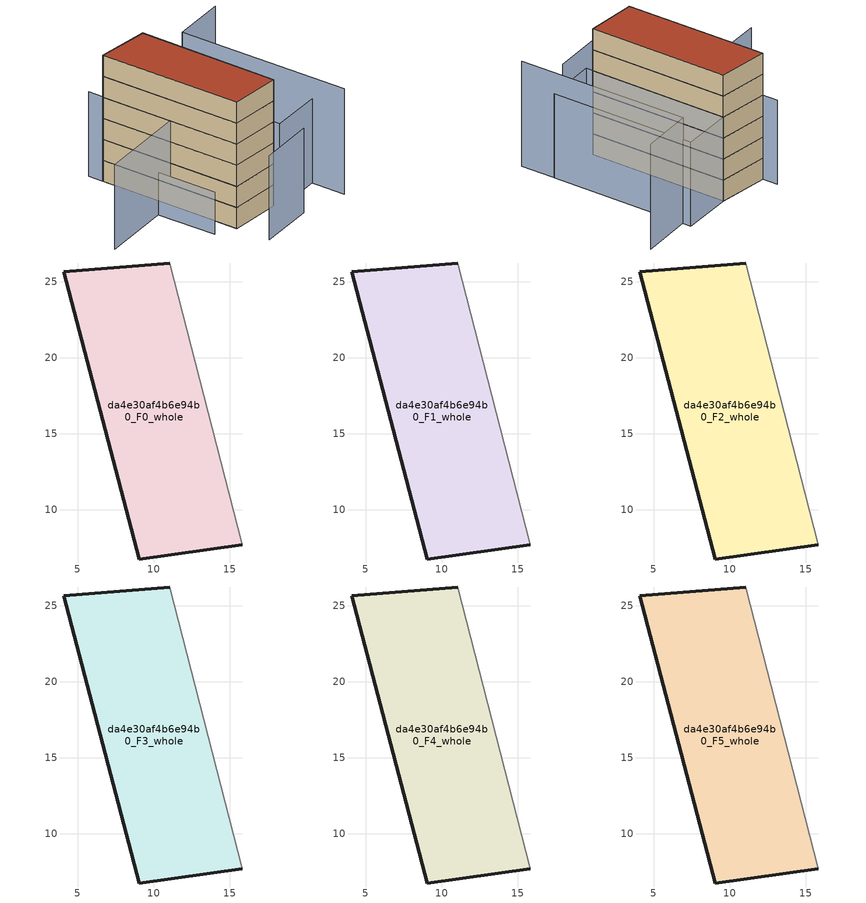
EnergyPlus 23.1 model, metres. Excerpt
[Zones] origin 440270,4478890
da4e30af4b6e94b0_F0_whole
 floor ground (EU_floor_Construction): 15.82,7.7 11.06,26.22 4.09,25.64 9.04,6.75 z0
 wall outside (EU_wall_Construction): 15.82,7.7 9.04,6.75 4.09,25.64 11.06,26.22 z0:3
 wall adiabatic (EU_wall_Construction): 11.06,26.22 15.82,7.7 z0:3
da4e30af4b6e94b0_F1_whole
 floor to da4e30af4b6e94b0_F0_whole (EU_floor_Construction): 15.81,7.7 11.06,26.22 4.09,25.64 9.04,6.75 z3
 wall outside (EU_wall_Construction): 15.82,7.7 9.04,6.75 4.09,25.64 11.06,26.22 z3:6
 wall adiabatic (EU_wall_Construction): 11.06,26.22 15.82,7.7 z3:6
da4e30af4b6e94b0_F2_whole
 floor to da4e30af4b6e94b0_F1_whole (EU_floor_Construction): 15.81,7.7 11.06,26.22 4.09,25.64 9.04,6.75 z6
 wall outside (EU_wall_Construction): 15.82,7.7 9.04,6.75 4.09,25.64 11.06,26.22 z6:9
 wall adiabatic (EU_wall_Construction): 11.06,26.22 15.82,7.7 z6:9
da4e30af4b6e94b0_F3_whole
 floor to da4e30af4b6e94b0_F2_whole (EU_floor_Construction): 15.81,7.7 11.06,26.22 4.09,25.64 9.04,6.75 z9
 wall outside (EU_wall_Construction): 15.82,7.7 9.04,6.75 4.09,25.64 11.06,26.22 z9:12
 wall adiabatic (EU_wall_Construction): 11.06,26.22 15.82,7.7 z9:12
da4e30af4b6e94b0_F4_whole
 floor to da4e30af4b6e94b0_F3_whole (EU_floor_Construction): 15.81,7.7 11.06,26.22 4.09,25.64 9.04,6.75 z12
 wall outside (EU_wall_Construction): 15.82,7.7 9.04,6.75 4.09,25.64 11.06,26.22 z12:15
 wall adiabatic (EU_wall_Construction): 11.06,26.22 15.82,7.7 z12:15
da4e30af4b6e94b0_F5_whole
 floor to da4e30af4b6e94b0_F4_whole (EU_floor_Construction): 15.81,7.7 11.06,26.22 4.09,25.64 9.04,6.75 z15
 wall outside (EU_wall_Construction): 15.82,7.7 9.04,6.75 4.09,25.64 11.06,26.22 z15:18
 wall adiabatic (EU_wall_Construction): 11.06,26.22 15.82,7.7 z15:18
 roof outside (EU_roof_Construction): 11.06,26.22 15.82,7.7 9.04,6.75 4.09,25.64 z18
shading: 10.23,2.25 17.53,4.16 / 3.6,27.69 6.59,16.12 / 6.59,16.12 -5.14,13.09 / 16.04,6.82 11.06,26.22 / 11.06,26.22 17.84,27.96 / 17.84,27.96 22.82,8.56 / 22.82,8.56 16.04,6.82 z0:12; 24.01,4.01 18.01,26.79 / 18.01,26.79 24.97,28.62 z0:15; 4.03,15.52 6.19,7.57 z0:6
[Building]
EU S2 Campaign: North Axis=0; Terrain=City; Solar Distribution=FullExterior
[Site:Location]
Madrid: Latitude=40.5; Longitude=-3.5; Time Zone=1; Elevation=609
[SizingPeriod:WeatherFileDays]
AnnualSizingPeriod: Begin Month=1; Begin Day of Month=1; End Month=12; End Day of Month=31; Day of Week for Start Day=Monday; Use Weather File Daylight Saving Period=No; Use Weather File Rain and Snow Indicators=No
[MATERIAL]
EU_InternalMass_Material: Roughness=MediumRough; Thickness=0.1; Conductivity=1; Density=1800; Specific Heat=900; Thermal Absorptance=0.9; Solar Absorptance=0.7; Visible Absorptance=0.7
[MATERIAL:NOMASS] Roughness=MediumRough; Thermal Absorptance=0.9; Solar Absorptance=0.7; Visible Absorptance=0.7
Name | Thermal Resistance
EU_wall_NoMass | 1.60022
EU_roof_NoMass | 1.57597
EU_floor_NoMass | 0.470652
[CONSTRUCTION]
EU_wall_Construction: EU_wall_NoMass
EU_roof_Construction: EU_roof_NoMass
EU_floor_Construction: EU_floor_NoMass
EU_InternalMass_Construction: EU_InternalMass_Material
[ZONE] Type=1; Multiplier=1; Ceiling Height=autocalculate; Volume=396.656; Floor Area=autocalculate; Part of Total Floor Area=Yes
da4e30af4b6e94b0_F0_whole; da4e30af4b6e94b0_F1_whole; da4e30af4b6e94b0_F2_whole; da4e30af4b6e94b0_F3_whole; da4e30af4b6e94b0_F4_whole; da4e30af4b6e94b0_F5_whole
[INTERNALMASS] Construction=EU_InternalMass_Construction; Surface Area=132.219
Name | Zone or ZoneList
da4e30af4b6e94b0_F0_whole_EU_InternalMass | da4e30af4b6e94b0_F0_whole
da4e30af4b6e94b0_F1_whole_EU_InternalMass | da4e30af4b6e94b0_F1_whole
da4e30af4b6e94b0_F2_whole_EU_InternalMass | da4e30af4b6e94b0_F2_whole
da4e30af4b6e94b0_F3_whole_EU_InternalMass | da4e30af4b6e94b0_F3_whole
da4e30af4b6e94b0_F4_whole_EU_InternalMass | da4e30af4b6e94b0_F4_whole
da4e30af4b6e94b0_F5_whole_EU_InternalMass | da4e30af4b6e94b0_F5_whole
[OTHEREQUIPMENT] Fuel Type=Electricity; Design Level Calculation Method=Watts/Area; Power per Zone Floor Area=1; Fraction Latent=0; Fraction Radiant=0; Fraction Lost=0; Carbon Dioxide Generation Rate=0; EndUse Subcategory=EU_Step8_InternalGains
Name | Zone or ZoneList or Space or SpaceList | Schedule
EU_Step8_InternalGain_da4e30af4b6e94b0_F0_whole_f000 | da4e30af4b6e94b0_F0_whole | EU_Step8_GainSchedule_da4e30af4b6e94b0_F0_whole_f000
EU_Step8_InternalGain_da4e30af4b6e94b0_F1_whole_f000 | da4e30af4b6e94b0_F1_whole | EU_Step8_GainSchedule_da4e30af4b6e94b0_F1_whole_f000
EU_Step8_InternalGain_da4e30af4b6e94b0_F2_whole_f000 | da4e30af4b6e94b0_F2_whole | EU_Step8_GainSchedule_da4e30af4b6e94b0_F2_whole_f000
EU_Step8_InternalGain_da4e30af4b6e94b0_F3_whole_f000 | da4e30af4b6e94b0_F3_whole | EU_Step8_GainSchedule_da4e30af4b6e94b0_F3_whole_f000
EU_Step8_InternalGain_da4e30af4b6e94b0_F4_whole_f000 | da4e30af4b6e94b0_F4_whole | EU_Step8_GainSchedule_da4e30af4b6e94b0_F4_whole_f000
EU_Step8_InternalGain_da4e30af4b6e94b0_F5_whole_f000 | da4e30af4b6e94b0_F5_whole | EU_Step8_GainSchedule_da4e30af4b6e94b0_F5_whole_f000
[ZONEVENTILATION:DESIGNFLOWRATE] Schedule=EU_AlwaysOn; Design Flow Rate Calculation Method=AirChanges/Hour; Air Changes per Hour=0.480704; Ventilation Type=Natural; Fan Pressure Rise=0; Fan Total Efficiency=1; Constant Term Coefficient=1; Temperature Term Coefficient=0; Velocity Term Coefficient=0; Velocity Squared Term Coefficient=0; Minimum Indoor Temperature=-100; Maximum Indoor Temperature=100; Delta Temperature=-100; Minimum Outdoor Temperature=-100; Maximum Outdoor Temperature=100; Maximum Wind Speed=40
Name | Zone or ZoneList or Space or SpaceList
EU_ConstantAir_da4e30af4b6e94b0_F0_whole | da4e30af4b6e94b0_F0_whole
EU_ConstantAir_da4e30af4b6e94b0_F1_whole | da4e30af4b6e94b0_F1_whole
EU_ConstantAir_da4e30af4b6e94b0_F2_whole | da4e30af4b6e94b0_F2_whole
EU_ConstantAir_da4e30af4b6e94b0_F3_whole | da4e30af4b6e94b0_F3_whole
EU_ConstantAir_da4e30af4b6e94b0_F4_whole | da4e30af4b6e94b0_F4_whole
EU_ConstantAir_da4e30af4b6e94b0_F5_whole | da4e30af4b6e94b0_F5_whole
[HVACTEMPLATE:THERMOSTAT] Constant Heating Setpoint=20; Constant Cooling Setpoint=50
EU_HeatOnly_da4e30af4b6e94b0_F0_whole; EU_HeatOnly_da4e30af4b6e94b0_F1_whole; EU_HeatOnly_da4e30af4b6e94b0_F2_whole; EU_HeatOnly_da4e30af4b6e94b0_F3_whole; EU_HeatOnly_da4e30af4b6e94b0_F4_whole; EU_HeatOnly_da4e30af4b6e94b0_F5_whole
[HVACTEMPLATE:ZONE:IDEALLOADSAIRSYSTEM] System Availability Schedule=EU_AlwaysOn; Maximum Heating Supply Air Temperature=50; Minimum Cooling Supply Air Temperature=13; Maximum Heating Supply Air Humidity Ratio=0.0156; Minimum Cooling Supply Air Humidity Ratio=0.0077; Heating Limit=NoLimit; Cooling Limit=NoLimit; Heating Availability Schedule=EU_AlwaysOn; Cooling Availability Schedule=EU_CoolingOff; Dehumidification Control Type=ConstantSensibleHeatRatio; Cooling Sensible Heat Ratio=0.7; Dehumidification Setpoint=60; Humidification Control Type=None; Humidification Setpoint=30; Outdoor Air Method=None; Outdoor Air Flow Rate per Person=0.00944; Outdoor Air Flow Rate per Zone Floor Area=0; Outdoor Air Flow Rate per Zone=0; Demand Controlled Ventilation Type=None; Outdoor Air Economizer Type=NoEconomizer; Heat Recovery Type=None; Sensible Heat Recovery Effectiveness=0.7; Latent Heat Recovery Effectiveness=0.65
Name | Template Thermostat
da4e30af4b6e94b0_F0_whole | EU_HeatOnly_da4e30af4b6e94b0_F0_whole
da4e30af4b6e94b0_F1_whole | EU_HeatOnly_da4e30af4b6e94b0_F1_whole
da4e30af4b6e94b0_F2_whole | EU_HeatOnly_da4e30af4b6e94b0_F2_whole
da4e30af4b6e94b0_F3_whole | EU_HeatOnly_da4e30af4b6e94b0_F3_whole
da4e30af4b6e94b0_F4_whole | EU_HeatOnly_da4e30af4b6e94b0_F4_whole
da4e30af4b6e94b0_F5_whole | EU_HeatOnly_da4e30af4b6e94b0_F5_whole
[SIZING:ZONE] Zone Cooling Design Supply Air Temperature Input Method=SupplyAirTemperature; Zone Cooling Design Supply Air Temperature=13; Zone Heating Design Supply Air Temperature Input Method=SupplyAirTemperature; Zone Heating Design Supply Air Temperature=50; Zone Cooling Design Supply Air Humidity Ratio=0.008; Zone Heating Design Supply Air Humidity Ratio=0.008; Cooling Design Air Flow Method=DesignDay; Cooling Design Air Flow Rate=0; Cooling Minimum Air Flow per Zone Floor Area=0.000762; Cooling Minimum Air Flow=0; Cooling Minimum Air Flow Fraction=0.2; Heating Design Air Flow Method=DesignDay; Heating Design Air Flow Rate=0; Heating Maximum Air Flow per Zone Floor Area=0.002032; Heating Maximum Air Flow=0.141576; Heating Maximum Air Flow Fraction=0.3; Account for Dedicated Outdoor Air System=No; Dedicated Outdoor Air System Control Strategy=NeutralSupplyAir; Dedicated Outdoor Air Low Setpoint Temperature for Design=autosize; Dedicated Outdoor Air High Setpoint Temperature for Design=autosize; Zone Load Sizing Method=Sensible Load Only No Latent Load; Zone Latent Cooling Design Supply Air Humidity Ratio Input Method=HumidityRatioDifference; Zone Cooling Design Supply Air Humidity Ratio Difference=0.005; Zone Latent Heating Design Supply Air Humidity Ratio Input Method=HumidityRatioDifference; Zone Humidification Design Supply Air Humidity Ratio Difference=0.005
da4e30af4b6e94b0_F0_whole; da4e30af4b6e94b0_F1_whole; da4e30af4b6e94b0_F2_whole; da4e30af4b6e94b0_F3_whole; da4e30af4b6e94b0_F4_whole; da4e30af4b6e94b0_F5_whole
[SCHEDULE:CONSTANT]
Name | Hourly Value
EU_AlwaysOn | 1
EU_CoolingOff | 0
[SCHEDULE:FILE] Column Number=1; Rows to Skip at Top=0; Number of Hours of Data=8760; Column Separator=Comma; Interpolate to Timestep=No; Minutes per Item=60; Adjust Schedule for Daylight Savings=Yes
Name | File
EU_Step8_GainSchedule_da4e30af4b6e94b0_F0_whole_f000 | ../../schedules/da4e30af4b6e94b0/da4e30af4b6e94b0_F0_whole_f000_gain.csv
EU_Step8_GainSchedule_da4e30af4b6e94b0_F1_whole_f000 | ../../schedules/da4e30af4b6e94b0/da4e30af4b6e94b0_F1_whole_f000_gain.csv
EU_Step8_GainSchedule_da4e30af4b6e94b0_F2_whole_f000 | ../../schedules/da4e30af4b6e94b0/da4e30af4b6e94b0_F2_whole_f000_gain.csv
EU_Step8_GainSchedule_da4e30af4b6e94b0_F3_whole_f000 | ../../schedules/da4e30af4b6e94b0/da4e30af4b6e94b0_F3_whole_f000_gain.csv
EU_Step8_GainSchedule_da4e30af4b6e94b0_F4_whole_f000 | ../../schedules/da4e30af4b6e94b0/da4e30af4b6e94b0_F4_whole_f000_gain.csv
EU_Step8_GainSchedule_da4e30af4b6e94b0_F5_whole_f000 | ../../schedules/da4e30af4b6e94b0/da4e30af4b6e94b0_F5_whole_f000_gain.csv
